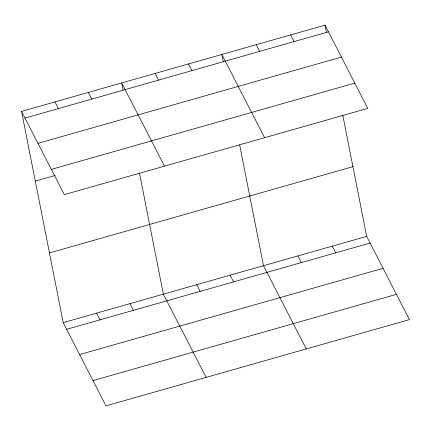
<?xml version="1.0" encoding="UTF-8"?>
<svg xmlns="http://www.w3.org/2000/svg" width="431" height="431" viewBox="0 0 431 431"><rect width="100%" height="100%" fill="white"/><g stroke="black" fill="none" stroke-linecap="round" stroke-linejoin="round"><path stroke-width="0.65" d="M21.55 111.397L325.022 25.143L367.794 108.37L64.321 194.623L21.55 111.397L63.206 322.63L105.978 405.857L409.45 319.603L366.679 236.377L342.85 115.556M24.982 118.083L328.454 31.829M37.966 143.34L341.438 57.086M51.343 169.367L354.81 83.113M35.299 181.106L55.195 175.449M49.463 252.922L352.93 166.668M63.206 322.63L366.679 236.377M66.643 329.311L370.11 243.057M79.622 354.568L383.094 268.314M92.999 380.595L396.466 294.341M290.629 34.922L294.061 41.602M256.235 44.695L259.667 51.381M332.285 246.149L335.717 252.83M264.612 137.699L221.841 54.473L223.242 61.574M297.891 255.928L301.323 262.608M188.46 63.96L191.892 70.641M306.269 348.927L263.497 265.701L239.668 144.881M155.079 73.448L158.511 80.128M230.116 275.188L233.548 281.869M164.47 166.161L121.693 82.935L123.094 90.036M196.735 284.675L200.167 291.356M88.312 92.423L91.749 99.103M206.126 377.389L163.354 294.163L139.525 173.348M54.931 101.91L58.368 108.596M129.968 303.65L133.405 310.336M96.587 313.143L100.024 319.824M325.022 25.143L326.423 32.244"/></g></svg>
